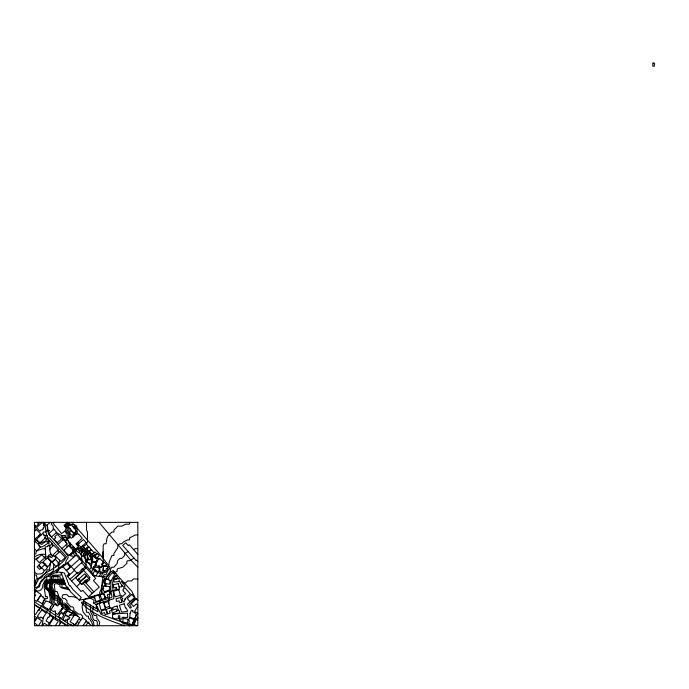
<?xml version="1.0" encoding="UTF-8"?>
<svg xmlns="http://www.w3.org/2000/svg" width="689" height="689" viewBox="0 0 689 689"><rect width="100%" height="100%" fill="white"/><g stroke="black" fill="none" stroke-linecap="round" stroke-linejoin="round"><path stroke-width="1.03" d="M100.672 571.81L100.198 575.074L99.147 576.34M50.633 562.922L49.315 569.863L47.352 569.863L45.396 573.119L43.045 575.074L41.478 578.011L37.06 578.372M50.71 561.457L50.71 560.622M48.876 622.727L48.816 625.724M59.555 560.183L58.255 570.285M81.982 560.243L81.181 554.688M85.763 604.442L86.495 612.263L88.459 612.263L90.802 616.173L90.802 618.136L93.515 622.046L94.031 625.724M103.126 570.483L103.565 566.005L107.794 566.427L107.587 568.52L106.313 568.391L106.08 570.776L103.135 570.578M85.763 604.434L85.961 602.272M105.977 583.678L105.839 586.167M44.277 570.346L43.441 572.335L41.478 573.773L37.568 574.092L35.613 573.119L34.45 571.259M110.946 580.629L110.696 591.093L112.057 596.691L111.515 597.527L95.487 602.522L94.221 603.116L94.453 603.573M53.785 564.067L53.225 571.164L49.315 573.963L47.352 573.963L44.087 577.029L44.087 578.993L40.306 582.903L39.523 586.821L35.613 587.596L34.631 586.821L34.622 585.09L35.854 584.169L35.423 581.921L35.923 581.826L35.759 580.973L34.45 581.223M49.746 615.888L50.71 606.794M110.102 580.327L109.585 584.16L104.969 583.549L105.589 578.846L108.578 579.242L108.767 577.029L111.945 573.119L113.9 573.119L117.156 571.164L117.156 569.2L117.81 568.709L122.711 567.245L126.94 563.335L126.94 561.371L127.603 560.717L129.558 560.717L134.002 558.168M97.364 625.724L97.261 622.046L96.288 620.419L94.324 620.419L92.757 618.136L92.757 616.173L90.767 612.263L90.225 604.916M98.656 567.796L98.94 565.893M129.558 522.357L129.558 524.183L125.639 524.183L121.729 526.146L117.81 526.146L113.9 530.056L113.9 532.011L111.945 532.011L108.027 535.93L107.053 537.885L106.072 543.759L104.117 543.759L103.135 545.714L103.333 563.197M102.954 572.249L101.343 576.71L104.306 576.857M51.331 603.443L51.27 597.096L49.315 590.731L46.232 588.776L45.819 584.858L46.284 582.903L47.352 581.671L49.315 581.671L52.95 578.993L53.225 576.865L57.144 576.71L57.919 577.029L57.919 578.993L61.054 580.095L63.913 580.19M46.611 538.712L46.301 540.245L42.046 544.327L40.496 543.931L34.45 538.178M98.398 571.457L96.288 575.47L94.238 575.599M95.315 566.952L95.737 565.488M99.044 625.724L99.638 622.046L96.839 618.136L96.839 616.173L96.288 615.527L94.324 615.527L92.593 612.263L93.204 606.768M34.829 528.101L34.881 530.84M35.053 527.369L35.587 525.957M51.882 522.357L51.27 524.183L53.225 526.146L53.225 529.677M45.147 563.955L44.811 564.808L47.446 567.581L45.862 569.57L44.621 570.664L41.538 567.762L44.707 564.696L42.503 562.396L42.063 562.835L41.547 562.327L38.773 564.963L41.512 567.702M34.45 562.431L34.872 559.416L38.55 557.461M45.035 612.185L45.396 611.281L47.352 611.281L47.636 608.93M34.45 590.275L37.568 587.622L41.512 580.284L64.663 564.145L65.119 564.739M68.547 608.818L72.801 611.203L71.932 613.132L67.453 610.609L68.555 608.344L67.057 606.389L64.973 604.666L62.751 604.434L60.933 602.479L60.933 600.515L57.144 595.485L55.18 595.485L54.732 592.686L52.157 586.821L52.157 584.858C53.38 580.198 59.392 582.972 61.941 584.858L61.941 586.821L63.009 587.467L68.375 588.32M35.372 541.614L36.715 539.676M42.658 533.587L43.441 532.011L45.396 532.011L47.352 530.056L47.352 524.94M62.044 567.228L63.009 565.29L64.447 565.29M65.326 564.584L65.946 561.371L68.22 557.461L67.066 554.102M86.314 565.66L84.936 557.237M96.486 571.164L94.324 571.56L92.765 573.748M104.797 597.182L105.081 596.631M35.613 541.141L35.268 541.812L34.45 541.029M93.945 566.651L91.499 572.163M38.377 524.14L39.376 522.477M100.491 595.882L99.371 597.027M34.45 620.841L36.5 617.542L34.45 616.216M42.537 625.724L44.148 623.14L48.299 625.724M137.817 617.887L137.051 619.075L134.811 618.136L136.68 614.33L137.817 614.011M83.145 625.724L86.504 620.496L82.301 617.792L77.297 625.724M92.757 625.724L93.48 625.724M55.344 625.724L58.272 621.245L53.484 618.317L49.341 624.622L51.107 625.724M34.45 621.978L37.223 617.749L41.719 620.729L38.377 625.724M85.884 625.724L87.882 622.684C96.555 630.53 91.413 620.384 88.459 618.136L88.459 616.173L86.495 616.173L83.36 612.263L82.585 610.308L82.086 606.389L83.765 602.479L83.765 600.903M34.622 589.853L35.923 590.964L34.45 594.176M34.45 596.984L35.707 595.089L34.45 594.245M58.737 625.724L61.287 622.107L65.222 624.889L64.637 625.724M57.704 571.93L57.144 572.723L55.18 572.723L51.27 574.643L49.315 576.383L47.352 576.383L46.697 577.029L46.697 578.993L44.742 580.948L42.787 584.858C43.131 587.278 41.814 589.793 39.523 590.731L36.121 591.093M137.817 617.155L137.214 617.938L137.817 618.395M39.566 608.309L41.478 606.389L43.441 602.479L43.441 600.515L45.396 598.56L47.352 598.56L47.352 596.605L45.396 596.605C45.267 591.024 41.822 583.928 47.352 579.793L49.315 579.793L50.219 578.993L50.219 577.029L53.225 575.237L61.054 575.074L61.157 572.499L66.359 587.019L67.496 586.925L70.562 591.799L79.192 600.093L81.25 597.423L72.982 589.672L70.14 585.538L69.313 585.796L64.344 572.869L56.016 571.663L67.66 562.698L77.564 573.713L85.247 566.806M89.363 597.811L90.414 596.605L94.264 596.2M34.45 540.934L39.402 545.128L38.877 545.74L40.341 547.014L36.896 550.967L34.45 548.84M34.45 528.515L35.294 527.61L34.45 526.758M39.419 535.06L38.55 535.93L38.55 537.506M91.215 567.564L89.432 569.579M101.645 599.077L100.198 600.515L100.198 602.479L96.15 604.925M109.999 592.678L111.945 590.731L113.9 590.731L116.484 588.148M123.116 583.471L125.639 582.903L127.603 580.948L131.513 580.948L133.468 578.993L137.817 578.993M34.45 586.899L38.997 578.502C46.516 570.294 61.64 566.728 66.463 556.755L49.212 537.747L47.997 538.221L48.101 543.173L42.64 546.713L40.505 547.014L39.092 545.49M58.04 544.327L63.345 539.444L67.169 543.707L61.932 548.625L48.359 533.682L47.308 524.82M34.45 531.236L36.336 529.479L40.617 533.889L35.44 538.703L34.45 537.635M98.871 595.374L99.664 594.65L99.664 592.686L101.266 588.776L102.971 577.029L104.117 574.678L106.072 574.678L106.847 573.119L109.491 561.371L111.945 555.498L113.9 555.498L113.9 553.543L117.81 547.669L117.81 545.714L119.774 543.759L121.729 543.759L123.684 541.804L127.603 539.84L129.558 539.84L129.558 537.885L135.432 534.948L137.817 534.733M66.273 570.423L70.881 566.28M66.497 570.681L79.571 558.943M69.46 573.584L66.954 575.832L81.121 591.593L82.654 590.215L88.528 596.743L99.294 587.071L93.42 580.543L95.728 578.467L81.569 562.706M73.947 569.691L82.335 562.017L76.117 555.093M69.434 573.954L68.857 574.471L69.382 575.048M67.651 576.598L74.567 570.38M70.063 579.294L77.754 572.387M82.714 568.623L81.173 570.001L82.559 571.543M71.596 580.991L82.361 571.319M83.515 570.285L86.203 567.865M83.713 570.509L75.635 577.761L81.853 584.677L89.932 577.425L82.327 568.968M77.711 580.069L84.626 573.851L89.811 579.613L85.97 583.066M86.487 575.651L80.587 580.948L78.598 578.734M79.786 582.369L86.702 576.15M76.591 586.546L80.432 583.092M81.147 584.272L86.142 579.785L87.176 580.939L86.022 581.972L84.988 580.818M93.308 575.78L92.92 575.349M34.45 557.246C37.404 554.533 41.995 553.629 45.698 554.602M39.514 522.357L38.808 522.96L38.317 522.357M36.827 550.907L36.009 551.588L36.009 553.543L34.45 554.636M37.292 550.52L43.441 548.651L45.198 548.935M54.164 522.357L53.087 523.252L61.631 533.665L65.98 530.065L65.309 529.247L66.428 528.317L64.086 525.466L67.832 522.357M109.086 574.368L105.701 576.994L94.453 575.866L77.736 554.912L76.35 554.886L63.044 566.84L69.262 573.756M107.002 576.46L111.704 571.164L114.538 574.514L111.222 580.724L104.547 578.381L102.351 584.892L101.249 594.504M40.057 522.357L39.626 522.357M133.571 549.581L135.432 548.651L137.817 548.582M90.517 598.069L92.369 597.423L94.798 597.974M89.518 555.971L90.802 557.711L91.026 559.356L88.261 559.468L87.357 554.972L89.079 554.481L89.432 555.678M35.776 591.179L34.45 590.662M34.45 575.203L36.284 574.807L37.344 579.716L34.45 580.336M34.45 587.243L34.45 586.735M44.036 535.577L47.429 535.405L47.429 538.333L46.37 539.401L44.509 537.566M79.192 600.093L87.434 598.844L102.592 593.522L101.593 590.749L102.153 588.776L103.117 588.776M64.378 525.225L68.728 528.101L68.728 530.056L70.838 534.948L72.801 534.948L72.991 536.869M64.869 526.422L67.229 528.101L67.229 530.056L69.46 533.975L69.916 537.144M64.266 531.477L65.558 532.011L66.928 533.975L67.582 539.22M72.517 531.581L70.838 531.581L69.985 528.497M55.964 532.993L57.144 532.993L61.752 535.646M39.531 534.948L41.228 534.948M63.784 539.84L64.844 539.84M48.919 541.804L43.441 541.804L41.478 542.777L39.523 542.777L38.231 544.103M78.667 544.792L77.168 543.759L77.099 543.018M128.171 551.588L124.666 553.543L124.666 555.498L121.729 558.434L119.774 558.434L117.81 560.398L117.156 563.335L113.9 567.245L111.945 567.245L110.386 569.2L110.386 571.164L106.657 577.029L106.657 578.984M89.906 552.104L88.459 552.104L83.472 547.1M79.648 552.767L76.712 551.364L74.464 547.996M48.273 555.902L49.72 556.548M96.83 560.596L97.416 560.596M63.526 579.096L60.21 578.993L60.21 577.029C57.618 575.599 54.035 575.237 51.546 577.029L51.546 578.993L49.315 580.948L47.352 580.948L45.646 582.903L45.198 584.858L45.534 588.776L48.221 590.731L49.108 592.686L50.219 598.56L49.849 602.436M105.46 579.828L104.117 579.828L103.557 580.948L104.917 582.903L104.694 586.02M64.275 581.206C60.391 581.55 57.221 578.226 53.225 579.44L49.315 582.394L47.352 582.394L46.352 584.858L46.352 586.821L46.93 588.776L49.315 589.508L51.081 592.686L51.081 594.65L52.605 598.56L53.251 606.389M64.577 582.05C60.554 582.394 57.368 578.657 53.225 579.992L49.315 583.394L47.352 583.394L46.878 586.821L47.352 588.173L49.315 588.173L51.83 592.686L51.83 594.65L54.138 600.515L54.138 602.479L56.782 604.434L57.118 605.657M64.887 582.903C60.718 583.307 57.549 579.036 53.225 580.551C47.662 582.808 49.341 589.078 52.528 592.686L52.528 594.65L55.18 600.128L57.144 600.128L57.385 602.479L58.66 604.589M119.042 586.821L121.729 586.821L121.729 584.858M76.91 597.897L72.801 596.605L68.883 596.605L66.928 594.65L63.009 594.65L62.036 596.605L63.009 598.56L64.973 598.56L66.928 600.515L66.928 602.479L70.838 606.888L72.801 606.888L73.775 608.344L73.775 610.308L78.667 614.218L80.63 614.218L82.585 616.173L82.585 617.973M111.248 608.344L111.945 608.344L111.945 612.263L113.754 614.071M38.093 610.308L39.523 610.308L39.523 608.576M64.645 612.263L65.326 614.028M72.276 612.366L74.756 613.675L75.816 615.122M71.785 613.399L72.801 613.399L74.464 614.967M118.344 618.136L119.722 618.136M78.667 619.437L81.001 619.807M65.188 583.755C60.882 584.238 57.687 579.449 53.225 581.189C48.049 583.428 50.676 589.422 53.225 592.686L53.225 594.65L55.18 598.285L57.144 598.285L59.822 604.115M69.451 590.042C66.325 588.587 62.699 589.043 59.969 586.821L59.969 584.858L57.144 583.747L55.18 583.747L54.207 584.858L55.18 591.575L57.144 591.575L58.901 596.605L62.406 600.515L62.406 602.479L63.009 603.125L64.973 603.125L68.366 606.389L69.865 608.344L69.865 610.308M43.502 556.634L45.396 557.177L46.051 559.055M65.524 584.694C61.106 585.064 57.859 580.043 53.225 582.007C48.704 584.436 51.864 589.663 53.975 592.686L53.975 594.65L55.18 596.881L57.144 596.881L59.788 600.515L59.788 602.479L63.009 605.812L64.973 605.812L66.928 607.646L67.565 610.428M132.038 625.724L101.154 614.433L96.09 604.684L96.374 604.15L113.84 598.681C113.935 591.274 109.405 580.646 116.725 574.772L112.91 570.449L131.642 591.11L134.984 597.518L127.379 604.253L130.178 608.223L131.461 607.336L129.463 604.486L136.103 598.595L137.817 600.205M137.817 620.109L136.103 619.437L134.079 624.613L136.896 625.724M124.382 625.724C108.81 620.281 93.144 614.872 81.371 602.806L82.034 601.841L97.752 611.677L98.131 610.928L96.081 606.785M72.534 526.258L74.756 526.792L75.592 528.101L75.592 529.97M76.901 548.031L80.63 548.806L83.395 551.252M70.33 525.087L67.126 522.951M69.4 525.457L66.54 523.433M68.831 525.888L65.937 523.933M137.817 613.425L134.544 611.487L137.257 606.888L137.817 607.216M76.953 544.818L78.451 545.714L78.451 546.498M37.921 625.724L34.45 622.778M72.853 625.724L70.536 624.174L70.157 624.682L34.45 601.876M34.45 604.46L67.72 625.724M73.766 527.757L74.3 528.403M35.923 590.964L41.125 594.443L36.508 601.411L34.45 600.033M34.45 614.045L35.32 614.631L39.652 608.37L34.45 604.847M52.192 543.724L52.743 546.05M84.54 552.569L85.91 553.543L85.91 554.938M72.801 611.16L76.591 614.218L77.96 616.517M65.36 524.407L68.487 526.68M70.786 614.958L72.801 615.001L73.387 616.612M91.37 560.872L91.973 561.371L91.973 563.249M67.961 522.357L70.588 524.183L74.756 524.777L76.712 526.146L77.401 533.63M61.579 605.932L63.009 607.207L64.973 607.207L66.11 608.344L66.11 609.886M80.871 550.278L78.667 550.063L76.16 548.677M82.155 551.424L82.637 551.992M65.662 530.332L68.228 533.975L68.805 538.135M92.309 559.718L90.061 556.591M83.093 545.369L83.472 546.282M137.817 600.455L136.103 598.81L131.143 603.874L133.726 606.441L136.284 603.848L137.817 605.597M99.035 559.089L98.243 558.305L96.288 558.305L93.773 555.343M88.468 554.654L82.585 549.142L80.63 547.781L78.451 547.669L78.451 546.687M129.558 625.965L127.603 624.001L123.684 624.001L119.774 620.091L119.774 619.023M137.817 567.254L130.721 559.942L99.044 522.357M61.493 548.28L68.426 555.532L70.545 555.17L77.9 548.728L79.958 551.295M84.928 581.912L93.911 591.911M66.893 563.387L70.347 567.228M83.266 583.411L92.248 593.401M137.817 561.604L136.543 560.174L136.121 560.553L122.72 545.438L125.734 542.76L128.275 545.645L129.299 544.732L137.817 554.412M72.044 522.357L100.551 555.119L110.119 567.4C106.89 574.686 96.624 575.186 92.714 568.434M92.619 556.609L91.758 555.498L91.758 553.982M92.429 558.064L90.535 555.498L90.535 553.543L88.459 553.413L81.888 547.669L81.888 546.48M37.568 522.357L38.412 524.458L36.017 526.482L34.45 524.562M86.771 548.013L87.184 548.539M52.683 555.325L53.062 556.083M85.953 621.357L86.495 622.046L88.459 622.046L89.467 623.726M74.756 551.588L76.281 553.543L76.281 554.946M76.281 553.543L74.748 551.57L73.456 546.842M85.987 559.347L83.248 555.739M86.159 559.58L87.236 560.984M83.739 553.456L83.808 554.989M88.442 562.655L91.258 566.573M66.015 542.381L65.248 540.676M84.334 556.342L83.808 555.265M76.221 543.845L76.479 544.276M66.29 610.618L66.911 611.668M50.271 522.357L46.223 525.647L44.363 522.357M43.338 522.357L45.293 526.499L46.628 536.102M77.495 621.194L78.529 623.64M67.315 619.893L67.901 625.724M109.095 606.561L109.835 608.043M62.983 539.78L62.036 537.885L62.036 536.085M68.254 540.934L69.313 543.759L69.391 546.136M74.645 556.419L73.189 551.26M57.997 550.098L58.599 552.638M76.315 534.311L75.824 531.693M70.226 543.182L70.838 547.273L72.801 547.273L73.025 550.339M75.523 534.561L74.998 532.278M73.06 532.244L73.973 535.973M74.188 532.855L74.782 535.241M59.357 615.26L58.884 612.934M75.911 623.623L75.979 625.724M108.871 603.607L108.81 598.56L109.982 593.815M78.391 541.804L78.667 543.75M95.78 565.178L95.547 561.905M73.525 623.95L73.534 625.724M73.344 557.59L72.801 555.997L70.838 555.997L70.588 553.784M50.96 553.56L50.995 554.757L49.108 554.809L47.791 556.798L45.758 556.85L45.155 547.04L47.687 546.549L47.67 545.766L49.651 545.731L50.176 549.4M105.09 591.481L105.09 592.488M94.324 561.776L94.324 562.25M86.495 522.357L86.495 530.056L87.477 532.011L87.477 541.804L86.495 544.155M83.558 625.078L83.558 625.724M66.928 543.905L66.928 547.161M61.838 608.568L61.838 609.653M60.072 623.821L59.59 617.318M55.516 613.012L55.576 619.6M53.621 560.338L53.621 560.984M43.441 617.241L41.977 625.724M103.135 557.461A12.256 12.256 0 0 1 103.135 551.588M91.387 559.692L91.318 563.843L89.269 563.723L89.243 562.655L87.27 562.663L87.219 559.856L91.387 559.692M112.583 614.054L112.514 617.577L114.882 618.722L118.319 618.825L118.413 615.751L119.791 615.785L119.697 619.023L122.005 619.092L122.065 617.292L127.715 617.465L127.448 613.098L112.583 614.054M43.321 528.644C43.157 530.616 40.281 529.152 39.962 531.271L36.543 527.817L42.141 522.357L44.053 524.355L43.286 525.199L44.596 526.611L43.002 527.972L43.321 528.644M109.663 586.649L109.689 589.767L104.263 591.791L103.031 589.345L103.591 585.883L109.663 586.649M130.075 613.417L129.756 617.12L134.656 619.144L136.586 614.459L135.475 613.994L134.966 612.779L132.555 611.78L132.986 610.73L131.453 610.092L130.075 613.417M100.026 567.529L99.664 571.62L103.35 572.318L104.564 571.422L103.049 570.535L103.496 566.1L102.902 565.402L101.283 567.555L100.026 567.529M653.008 63.035L652.681 66.118L654.223 66.282L654.55 63.199L653.008 63.035M95.228 569.355L95.134 570.07L96.52 570.38L96.382 571.103L98.648 571.5L99.5 568.003L94.402 566.72L93.782 568.959L95.228 569.355M92.705 555.98L92.593 561.604L96.52 562L97.158 559.132L92.705 555.98M92.248 561.957L91.077 567.435L92.515 568.735L94.789 565.411L95.771 562.448L92.248 561.957M128.188 619.351L127.396 622.942L122.616 621.883L123.409 618.291L128.188 619.351M125.157 599.335L124.02 602.108L121.884 599.74L122.814 598.56L120.721 596.476L121.617 595.64L122.435 596.502L125.708 593.565L122.866 590.533L123.546 589.991L122.961 589.388L124.778 587.76L130.436 593.952L124.769 598.991L125.157 599.335M97.45 560.493L95.685 565.462L98.346 566.41L99.156 565.695L100.516 567.236L102.48 565.505L101.404 564.291L103.496 562.439L99.871 558.348L97.45 560.493M43.269 597.191L42.951 597.561L45.147 598.793L42.124 603.728L37.361 600.67L40.858 595.408L43.269 597.191M129.601 617.723L128.619 619.954L129.394 621.444L128.654 623.123L131.814 624.992L134.131 619.704L129.601 617.723M134.536 619.454L132.443 624.156L133.623 624.682L135.716 619.979L134.536 619.454M96.796 606.837L95.986 608.499L83.533 600.765L85.091 598.853L89.897 597.682L94.221 600.369L93.342 602.823L96.055 604.658L96.796 606.837M43.941 534.828L45.801 537.213L41.547 541.502L39.669 542.527L36.5 539.461L42.709 533.527L43.941 534.828M55.413 611.281L55.223 612.822L57.575 614.381L58.169 613.994L62.742 607.216L61.476 606.096L61.881 605.407L59.142 603.865L57.704 606.027L54.707 604.115L51.287 609.464L51.417 610.23L53.699 611.591L54.87 610.928L55.413 611.281M69.925 614.889L68.039 616.991L65.042 614.459L67.453 610.85L71.88 613.244L70.588 615.277L69.925 614.889M45.827 600.937L43.002 605.993L48.979 609.782L52.278 604.081L49.307 602.074L45.827 600.937M72.75 537.308L71.174 538.264L70.08 536.998L67.117 539.633L75.54 549.219L78.546 546.601L76.152 543.914L82.232 538.169L78.555 533.992L78.184 534.345L77.469 533.579L76.048 534.087L72.75 537.308M65.11 611.47L63.999 613.374L63.466 613.003L63.112 613.52L60.58 611.574L62.932 607.965L66.575 610.17L65.584 611.737L65.11 611.47M67.927 618.929L66.988 620.419L65.748 619.635L64.973 620.858L62.716 619.428L65.584 614.881L69.908 617.62L68.745 619.454L67.927 618.929M62.69 537.635L63.991 539.298L64.654 539.142L65.61 541.072L66.566 540.589L66.213 537.265L62.69 537.635M63.345 614.209L62.983 614.777L63.767 615.286L61.614 618.627L58.496 616.612L61.011 612.693L63.345 614.209M53.165 617.43L49.496 623.123L46.068 620.91L48.118 617.129L48.704 617.499L50.056 615.415L53.165 617.43M74.791 614.459L70.071 621.693L75.049 624.94L79.769 617.706L74.791 614.459M41.719 609.903L37.327 616.345L39.979 618.171L40.797 616.974L42.718 618.291L46.301 613.055L41.719 609.903M82.206 551.346L80.596 553.715L79.114 552.234L80.914 550.227L82.206 551.346M84.85 555.179L84.411 557.332L85.617 557.108L86.022 559.597L88.046 559.399L87.029 554.688L84.85 555.179M115.993 575.815L113.59 578.82L114.245 579.32L116.467 579.122L117.698 577.925L115.993 575.815M84.084 545.593L83.085 546.721L85.557 549.133L88.304 546.584L86.487 544.146L84.463 545.998L84.084 545.593M49.789 564.679L47.886 566.711L43.088 561.888L47.257 557.901L51.391 562.164L49.341 564.239L49.789 564.679M94.694 554.361L93.385 555.739L92.326 554.559L95.116 551.932L96.925 554.016L95.745 555.222L94.694 554.361M64.482 549.65L63.689 550.485L68.039 555.153L69.219 555.127L73.525 550.933L68.797 545.499L64.482 549.65M49.229 530.694L48.187 531.744L47.946 530.108L49.229 530.694M53.656 545.128L49.608 549.211L50.676 554.404L52.14 555.859L58.238 549.856L53.656 545.128M83.395 551.252L80.604 553.965L82.508 556.359L83.946 555.145L83.016 554.068L84.652 552.69L83.395 551.252M106.752 565.144L105.882 565.988L103.548 565.841L102.144 564.213L104.418 562.267L106.752 565.144M91.404 549.762L89.441 551.639L92.111 554.344L94.04 552.656L91.404 549.762M55.663 537.739L54.112 539.203L57.299 542.665L61.657 538.867L57.471 534.268L54.793 536.585L55.663 537.739M52.286 543.638L49.789 545.972L49.117 545.249L48.807 539.875L52.286 543.638M49.927 556.35L48.23 557.935L51.899 561.905L56.11 558.09L53.794 555.429L51.201 557.745L49.927 556.35M59.736 551.588L55.249 555.765L60.865 561.526L65.248 557.513L59.736 551.588M86.151 542.579L81.009 547.281L78.158 544.198L83.403 539.521L86.151 542.579M97.382 553.5L94.875 555.782L96.822 557.926L99.328 555.644L97.382 553.5M40.97 568.27L39.635 569.458L37.154 566.883L38.567 565.643L40.97 568.27M88.967 546.954L86.728 548.935L89.019 551.209L91.146 549.4L88.967 546.954M53.863 529.118L48.747 533.639L51.58 536.869L56.696 532.356L53.863 529.118M55.525 559.322L52.14 562.284L55.947 566.418L58.487 564.343L57.91 563.602L58.548 563.068L55.525 559.322M41.788 554.654L36.31 559.39L39.187 562.706L44.656 557.969L41.788 554.654M131.926 594.418L127.276 598.44L130.006 601.764L134.725 597.742L131.926 594.418M121.505 581.456L119.989 582.679L123.598 587.192L125.122 585.969L121.505 581.456M69.839 525.13L68.211 526.344L73.792 533.14L76.591 531.15L71.475 524.975L69.839 525.13M111.807 610.187L109.456 611.16L110.033 613.158L107.777 613.899L106.33 609.291L111.024 607.62L111.807 610.187M116.717 611.384L113.409 612.642L113.694 613.882L119.886 613.012L118.973 610.196L116.579 610.721L116.717 611.384M105.141 598.13L101.748 599.352L100.138 594.908L103.531 593.685L105.141 598.13M109.37 590.938L103.755 592.971L105.555 597.957L108.018 597.07L107.208 594.814L110.352 593.685L109.37 590.938M121.919 602.065L119.74 602.841L119.085 600.834L116.57 601.549L116.002 598.853L120.411 597.527L121.919 602.065M105.667 609.524L101.18 611.074L101.8 613.443L104.444 612.616L105.124 614.674L107.251 614.045L105.667 609.524M117.096 605.958L112.626 607.405L113.358 609.765L116.14 608.895L116.613 610.471L118.207 610.101L117.096 605.958M109.706 606.363L105.589 607.681L103.772 602.858L108.268 601.592L109.706 606.363M124.166 603.797L119.404 605.261L121.522 612.151L127.766 611.203L126.19 607.982L125.519 608.189L124.166 603.797M98.605 594.495L94.152 595.847L95.892 601.566L100.344 600.214L98.605 594.495M103.436 602.074L99.095 603.357L101.068 610.032L105.417 608.749L103.436 602.074M118.801 589.75L113.556 591.222L115.141 596.872L120.394 595.399L118.801 589.75M118.301 583.6L113.203 584.78L113.909 587.863L116.295 587.312L116.82 589.595L119.533 588.966L118.301 583.6M65.567 536.903L62.914 537.239L61.7 535.654L65.515 535.327L65.567 536.903M119.206 581.585L114.029 581.99L113.797 578.993L118.973 578.596L119.206 581.585M86.995 562.164L85.264 560.071L86.909 560.011L86.995 562.164M137.817 522.357L34.45 522.357L34.45 625.724L137.817 625.724L137.817 522.357"/></g></svg>
